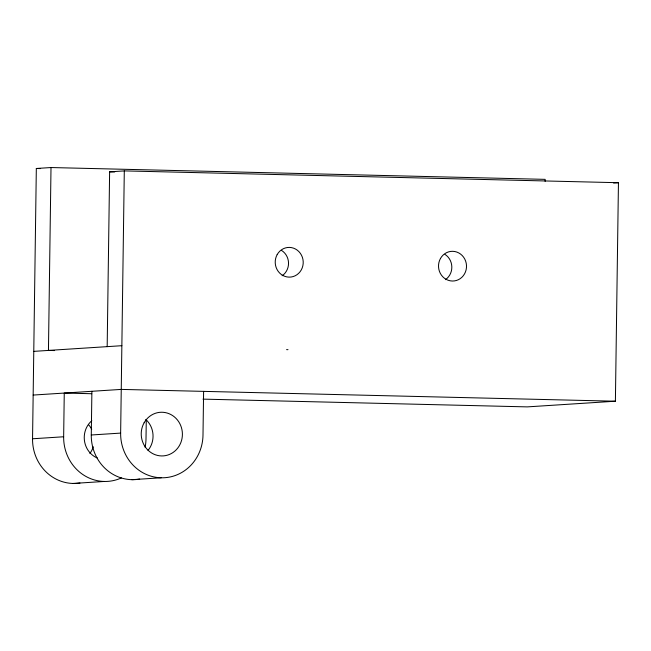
<?xml version="1.0" encoding="UTF-8"?>
<svg xmlns="http://www.w3.org/2000/svg" width="651" height="651" viewBox="0 0 651 651"><rect width="100%" height="100%" fill="white"/><g stroke="black" fill="none" stroke-linecap="round" stroke-linejoin="round"><path stroke-width="0.98" d="M79.967 483.018A43.723 41.176 86.3 0 1 32.55 438.774L36.326 168.487L51.006 167.543L545.156 179.359L545.131 181.385M51.006 167.543L48.451 350.425L54.554 350.572M121.395 477.915A43.723 41.176 86.3 0 1 63.652 436.772L64.262 393.066L91.718 393.725M139.656 479.071A43.723 41.176 86.3 0 1 91.278 434.99L91.889 391.292M107.179 346.641L109.62 171.84L124.3 170.896L618.45 182.711L615.398 401.211L527.31 406.883L202.957 399.128M203.608 391.373L202.998 435.071A43.723 41.176 86.3 0 1 161.204 477.785A43.723 41.176 86.3 0 1 120.638 433.102L124.3 170.896M146.28 419.431L146.011 438.741A43.723 41.176 86.3 0 1 145.1 447.261M613.559 183.029L618.45 182.711M33.771 351.369L121.859 345.697M33.16 395.067L121.249 389.404L615.398 401.211M32.55 438.774L63.652 436.772M91.278 434.99L120.638 433.102M73.115 483.457L104.225 481.455M131.844 479.681L161.204 477.785M36.326 168.487L40.395 168.585M109.62 171.84L114.698 171.962M286.578 349.636L287.994 349.668M88.503 424.655A21.857 20.588 86.3 0 1 91.71 429.261M93.272 446.789A21.857 20.588 86.3 0 1 89.879 453.446M97.512 458.117A21.857 20.588 86.3 0 1 91.832 420.701M145.93 419.561A21.857 20.588 86.3 0 1 148.029 450.402M281.712 250.513A14.867 13.996 86.3 0 1 282.135 275.755M445.015 254.419A14.867 13.996 86.3 0 1 445.43 279.661M144.14 422.735A21.857 20.588 86.3 0 0 161.513 455.936A21.857 20.588 86.3 0 0 179.798 423.589A21.857 20.588 86.3 0 0 144.14 422.735M277.196 254.549A14.867 13.996 86.3 0 0 289.003 277.131A14.867 13.996 86.3 0 0 301.446 255.127A14.867 13.996 86.3 0 0 277.196 254.549M440.491 258.455A14.867 13.996 86.3 0 0 452.307 281.029A14.867 13.996 86.3 0 0 464.741 259.033A14.867 13.996 86.3 0 0 440.491 258.455"/></g></svg>
